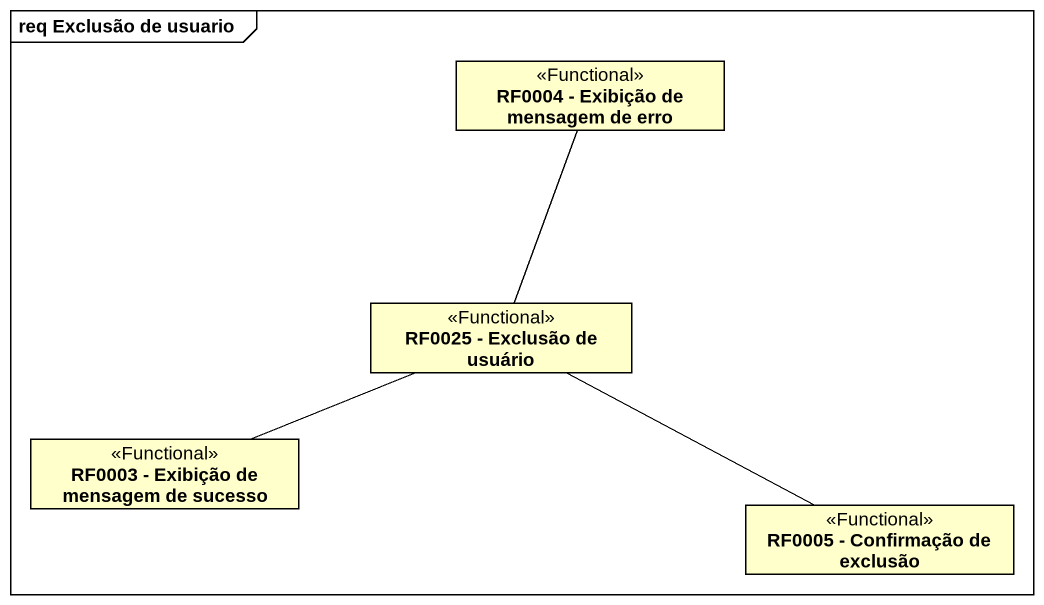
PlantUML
@startuml
mainframe req Exclusão de usuario
hide circle
hide empty members
class "RF0004 - Exibição de mensagem de erro" as RF0004_Exibição_de_mensagem <<Functional>>
class "RF0025 - Exclusão de usuário" as RF0025_Exclusão_de_usuário <<Functional>>
class "RF0003 - Exibição de mensagem de sucesso" as RF0003_Exibição_de_mensagem <<Functional>>
class "RF0005 - Confirmação de exclusão" as RF0005_Confirmação_de <<Functional>>
RF0004_Exibição_de_mensagem -- RF0025_Exclusão_de_usuário
RF0003_Exibição_de_mensagem -right- RF0025_Exclusão_de_usuário
RF0005_Confirmação_de -left- RF0025_Exclusão_de_usuário
@enduml
